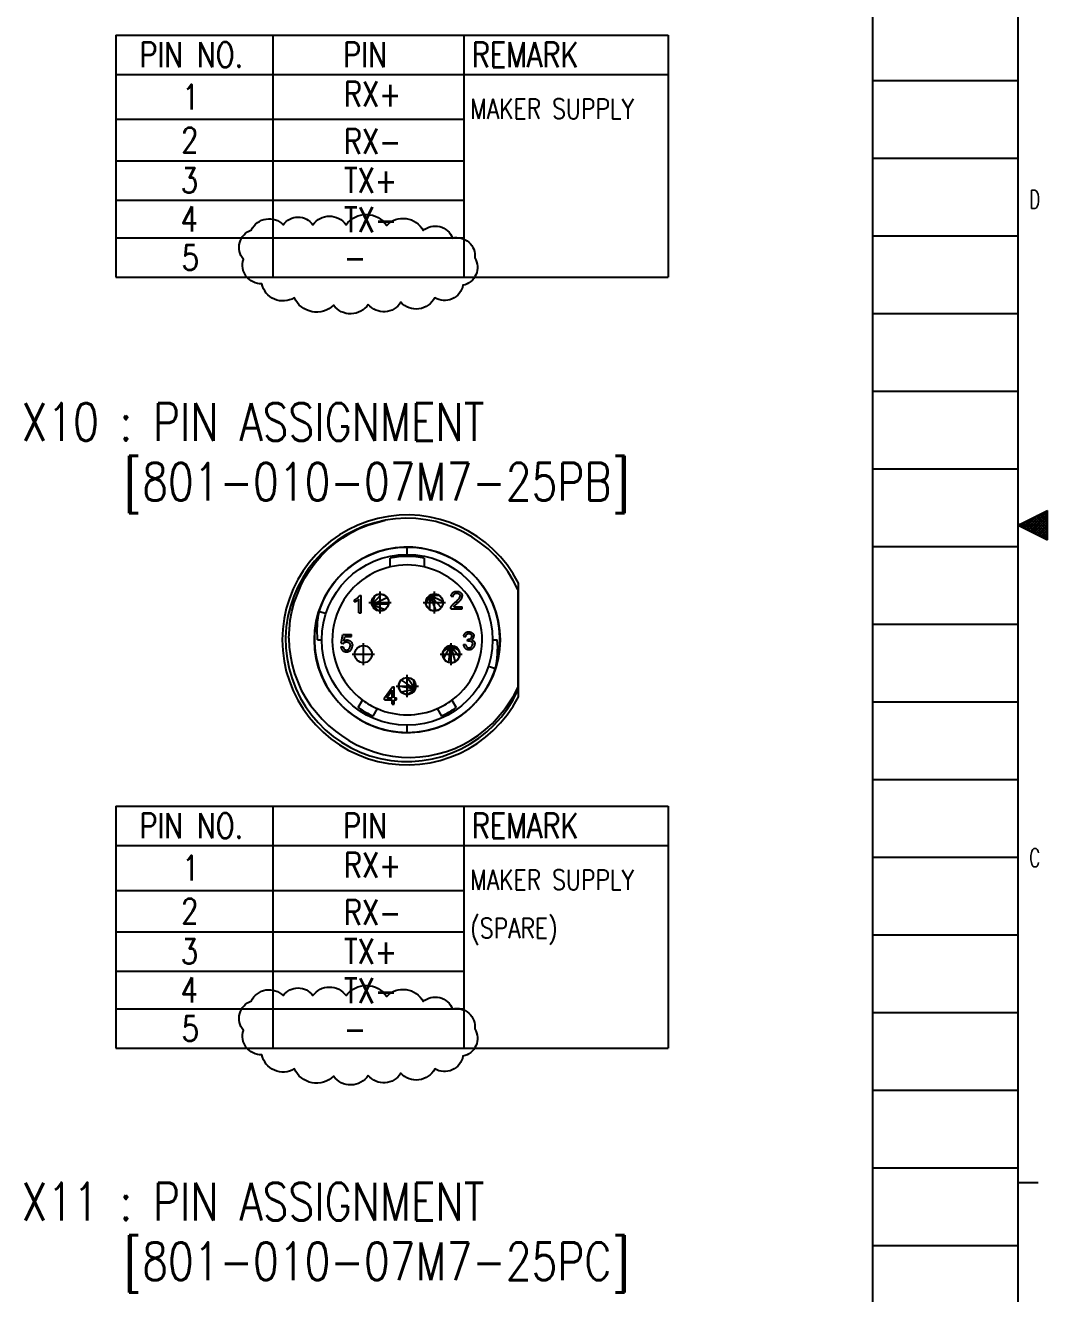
# Model space of a CAD drawing. Extents: x 260 to 819, y -886 to -454.
# Drawn here: x 704.2 to 809.5, y -748.9 to -618.2 of the extents above; entities that cross this region are included whole.
import ezdxf
from ezdxf.enums import TextEntityAlignment as Align

# ---------------------------------------------------------------- set-up
doc = ezdxf.new("R2010")
doc.units = 0
doc.header["$LTSCALE"] = 150
doc.header["$MEASUREMENT"] = 0
doc.linetypes.add('DASHDOT', pattern=[1, 0.5, -0.25, 0, -0.25])
doc.linetypes.add('DASHED', pattern=[0.75, 0.5, -0.25])
doc.layers.get('0').update_dxf_attribs({"color": 6, "linetype": 'CONTINUOUS'})
doc.layers.add('현배선도', color=7, linetype='CONTINUOUS')
doc.styles.get("Standard").update_dxf_attribs({"font": 'romans.shx', "width": 0.8, "bigfont": 'whgtxt.shx'})

# ---------------------------------------------------------------- blocks, each defined once
blk = doc.blocks.new('*H0')
at = {"color": 2, "linetype": 'Continuous'}
for p, q in [((3.02, 202.04), (1.24, 203.82)), ((3.02, 202.32), (1.43, 203.92)), ((3.02, 202.61), (1.61, 204.01)), ((3.02, 202.89), (1.8, 204.11)), ((3.02, 203.17), (1.99, 204.2)), ((3.02, 203.46), (2.18, 204.3)), ((3.02, 203.74), (2.37, 204.39)), ((3.02, 204.02), (2.55, 204.49)), ((3.02, 204.3), (2.74, 204.58)), ((3.02, 204.59), (2.93, 204.68)), ((0.33, 203.03), (0.11, 203.25)), ((0.9, 202.75), (0.3, 203.35)), ((1.47, 202.46), (0.49, 203.44)), ((2.04, 202.18), (0.67, 203.54)), ((2.61, 201.89), (0.86, 203.63)), ((3.02, 201.76), (1.05, 203.73))]:
    blk.add_line(p, q, dxfattribs=at)
blk = doc.blocks.new('*H1')
at = {"color": 2, "linetype": 'Continuous'}
for p, q in [((1.38, 203.89), (0.46, 202.97)), ((1.95, 204.18), (0.64, 202.88)), ((2.52, 204.47), (0.83, 202.78)), ((3.02, 204.69), (1.02, 202.69)), ((3.02, 204.4), (1.21, 202.59)), ((3.02, 204.12), (1.4, 202.5)), ((3.02, 203.84), (1.58, 202.4)), ((0.24, 203.32), (0.08, 203.16)), ((0.81, 203.61), (0.27, 203.07)), ((3.02, 203.56), (1.77, 202.31)), ((3.02, 203.27), (1.96, 202.21)), ((3.02, 202.99), (2.15, 202.12)), ((3.02, 202.71), (2.34, 202.02)), ((3.02, 202.42), (2.53, 201.93)), ((3.02, 202.14), (2.71, 201.84)), ((3.02, 201.86), (2.9, 201.74))]:
    blk.add_line(p, q, dxfattribs=at)
blk = doc.blocks.new('ansi-c')
at = {"color": 5, "linetype": 'Continuous'}
for p, q in [((462, 358.06), (462, 764.46)), ((477, 358.06), (477, 764.46)), ((462, 599.06), (477, 599.06)), ((462, 583.06), (477, 583.06)), ((462, 567.06), (477, 567.06)), ((462, 551.06), (477, 551.06)), ((462, 535.06), (477, 535.06)), ((462, 519.06), (477, 519.06)), ((462, 503.06), (477, 503.06)), ((462, 487.06), (477, 487.06))]:
    blk.add_line(p, q, dxfattribs=at)
at = {"color": 210, "linetype": 'Continuous'}
for p, q in [((462, 607.06), (477, 607.06)), ((462, 591.06), (477, 591.06)), ((462, 575.06), (477, 575.06)), ((477, 561.26), (479.05, 561.26)), ((462, 559.06), (477, 559.06)), ((462, 543.06), (477, 543.06)), ((462, 527.06), (477, 527.06)), ((462, 511.06), (477, 511.06)), ((462, 495.06), (477, 495.06)), ((477, 493.53), (479.05, 493.53))]:
    blk.add_line(p, q, dxfattribs=at)
at = {"color": 2, "linetype": 'Continuous'}
for p, q in [((477, 561.26), (480.02, 562.78)), ((480.02, 559.74), (480.02, 562.78)), ((477, 561.26), (480.02, 559.74))]:
    blk.add_line(p, q, dxfattribs=at)
at = {"color": 7, "linetype": 'Continuous'}
for name in ['*H1', '*H0']:
    blk.add_blockref(name, (477, 358.06), dxfattribs=at)
at = {"color": 130, "linetype": 'Continuous', "width": 0.655684}
for s, p in [('D', (478.69, 594.82)), ('C', (478.69, 527))]:
    blk.add_text(s, height=1.9, dxfattribs=at).set_placement(p, align=Align.MIDDLE_CENTER)

msp = doc.modelspace()

# ---------------------------------------------------------------- linework, layer by layer
at = {"color": 7, "linetype": 'Continuous'}
for p, q in [((737.7, -670.49), (738.56, -670.06)), ((738.56, -670.06), (739.43, -669.7)), ((739.43, -669.7), (741.23, -669.19)), ((736.06, -671.57), (736.87, -670.99)), ((736.87, -670.99), (737.7, -670.49)), ((734.64, -672.87), (735.33, -672.19)), ((735.33, -672.19), (736.06, -671.57)), ((743.5, -672.72), (743.5, -671.96)), ((733.46, -674.33), (734.03, -673.57)), ((734.03, -673.57), (734.64, -672.87)), ((741.74, -674), (741.74, -673.1)), ((745.27, -674), (745.27, -673.1)), ((732.53, -675.95), (732.96, -675.12)), ((732.96, -675.12), (733.46, -674.33)), ((731.85, -677.68), (732.53, -675.95)), ((748.08, -676.81), (748.1, -676.77)), ((748.1, -676.77), (748.12, -676.74)), ((748.12, -676.74), (748.15, -676.71)), ((748.15, -676.71), (748.17, -676.68)), ((748.17, -676.68), (748.2, -676.65)), ((748.2, -676.65), (748.23, -676.62)), ((748.23, -676.62), (748.27, -676.6)), ((748.27, -676.6), (748.3, -676.58)), ((748.3, -676.58), (748.34, -676.56)), ((748.34, -676.56), (748.38, -676.55)), ((748.35, -676.79), (748.37, -676.77)), ((748.37, -676.77), (748.39, -676.76)), ((748.38, -676.55), (748.42, -676.54)), ((748.39, -676.76), (748.41, -676.74)), ((748.41, -676.74), (748.44, -676.73)), ((748.42, -676.54), (748.46, -676.53)), ((748.44, -676.73), (748.46, -676.72)), ((748.46, -676.53), (748.51, -676.52)), ((748.46, -676.72), (748.49, -676.71)), ((748.49, -676.71), (748.51, -676.71)), ((748.51, -676.52), (748.56, -676.52)), ((748.51, -676.71), (748.54, -676.7)), ((748.54, -676.7), (748.57, -676.7)), ((748.56, -676.52), (748.61, -676.52)), ((748.57, -676.7), (748.6, -676.7)), ((748.6, -676.7), (748.63, -676.7)), ((748.61, -676.52), (748.66, -676.52)), ((748.63, -676.7), (748.66, -676.7)), ((748.66, -676.52), (748.71, -676.52)), ((748.66, -676.7), (748.69, -676.71)), ((748.69, -676.71), (748.71, -676.71)), ((748.71, -676.52), (748.75, -676.53)), ((748.71, -676.71), (748.74, -676.72)), ((748.74, -676.72), (748.76, -676.73)), ((748.75, -676.53), (748.8, -676.54)), ((748.76, -676.73), (748.79, -676.74)), ((748.79, -676.74), (748.81, -676.76)), ((748.8, -676.54), (748.84, -676.55)), ((748.81, -676.76), (748.83, -676.77)), ((748.83, -676.77), (748.85, -676.79)), ((748.84, -676.55), (748.88, -676.57)), ((748.88, -676.57), (748.92, -676.59)), ((748.92, -676.59), (748.95, -676.61)), ((748.95, -676.61), (748.99, -676.63)), ((748.99, -676.63), (749.02, -676.66)), ((749.02, -676.66), (749.04, -676.69)), ((749.04, -676.69), (749.07, -676.72)), ((749.07, -676.72), (749.09, -676.75)), ((749.09, -676.75), (749.11, -676.78)), ((754.92, -686.34), (754.92, -676.34)), ((754.96, -687.37), (754.96, -675.66)), ((731.61, -678.58), (731.85, -677.68)), ((738.08, -677.39), (738.12, -677.37)), ((738.08, -677.6), (738.08, -677.39)), ((738.08, -677.6), (738.1, -677.59)), ((738.1, -677.59), (738.12, -677.58)), ((738.12, -677.37), (738.15, -677.35)), ((738.12, -677.58), (738.15, -677.57)), ((738.15, -677.35), (738.19, -677.33)), ((738.15, -677.57), (738.17, -677.56)), ((738.17, -677.56), (738.19, -677.55)), ((738.19, -677.33), (738.22, -677.31)), ((738.19, -677.55), (738.21, -677.54)), ((738.21, -677.54), (738.24, -677.53)), ((738.22, -677.31), (738.25, -677.29)), ((738.24, -677.53), (738.26, -677.52)), ((738.25, -677.29), (738.29, -677.27)), ((738.26, -677.52), (738.29, -677.5)), ((738.29, -677.27), (738.32, -677.25)), ((738.29, -677.5), (738.31, -677.49)), ((738.31, -677.49), (738.34, -677.47)), ((738.32, -677.25), (738.35, -677.23)), ((738.34, -677.47), (738.36, -677.46)), ((738.35, -677.23), (738.38, -677.2)), ((738.36, -677.46), (738.39, -677.44)), ((738.38, -677.2), (738.4, -677.18)), ((738.39, -677.44), (738.41, -677.43)), ((738.4, -677.18), (738.43, -677.15)), ((738.41, -677.43), (738.43, -677.41)), ((738.43, -677.15), (738.46, -677.13)), ((738.43, -677.41), (738.45, -677.4)), ((738.45, -677.4), (738.47, -677.38)), ((738.46, -677.13), (738.48, -677.1)), ((738.47, -677.38), (738.49, -677.37)), ((738.48, -677.1), (738.5, -677.08)), ((738.49, -677.37), (738.5, -677.35)), ((738.5, -677.08), (738.52, -677.06)), ((738.5, -677.35), (738.52, -677.34)), ((738.52, -677.06), (738.54, -677.03)), ((738.52, -678.74), (738.52, -677.34)), ((738.54, -677.03), (738.56, -677.01)), ((738.56, -677.01), (738.57, -676.98)), ((738.57, -676.98), (738.59, -676.96)), ((738.59, -676.96), (738.6, -676.94)), ((738.6, -676.94), (738.74, -676.94)), ((738.74, -678.74), (738.74, -676.94)), ((748.03, -676.98), (748.04, -676.94)), ((748.03, -677.03), (748.03, -676.98)), ((748.03, -677.03), (748.25, -677.06)), ((748.03, -678.11), (748.04, -678.09)), ((748.04, -676.94), (748.05, -676.89)), ((748.04, -678.09), (748.06, -678.06)), ((748.05, -676.89), (748.07, -676.85)), ((748.06, -678.06), (748.07, -678.04)), ((748.07, -676.85), (748.08, -676.81)), ((748.07, -678.04), (748.08, -678.02)), ((748.08, -678.02), (748.1, -677.99)), ((748.1, -677.99), (748.12, -677.97)), ((748.12, -677.97), (748.14, -677.95)), ((748.14, -677.95), (748.16, -677.92)), ((748.16, -677.92), (748.18, -677.9)), ((748.18, -677.9), (748.2, -677.87)), ((748.2, -677.87), (748.22, -677.85)), ((748.22, -677.85), (748.25, -677.82)), ((748.25, -677.02), (748.26, -676.99)), ((748.25, -677.06), (748.25, -677.02)), ((748.25, -677.82), (748.28, -677.8)), ((748.26, -676.96), (748.27, -676.93)), ((748.26, -676.99), (748.26, -676.96)), ((748.27, -676.93), (748.28, -676.91)), ((748.28, -676.91), (748.29, -676.88)), ((748.28, -677.8), (748.31, -677.77)), ((748.29, -676.88), (748.3, -676.86)), ((748.3, -676.86), (748.31, -676.83)), ((748.3, -678.09), (748.31, -678.08)), ((748.31, -676.83), (748.33, -676.81)), ((748.31, -677.77), (748.34, -677.74)), ((748.31, -678.07), (748.32, -678.05)), ((748.31, -678.08), (748.31, -678.07)), ((748.32, -678.05), (748.33, -678.04)), ((748.33, -676.81), (748.35, -676.79)), ((748.33, -678.04), (748.34, -678.03)), ((748.34, -677.74), (748.37, -677.71)), ((748.34, -678.03), (748.35, -678.02)), ((748.35, -678.02), (748.36, -678.01)), ((748.36, -678.01), (748.37, -678)), ((748.37, -677.71), (748.41, -677.68)), ((748.37, -678), (748.38, -677.98)), ((748.38, -677.98), (748.4, -677.97)), ((748.4, -677.97), (748.41, -677.96)), ((748.41, -677.68), (748.44, -677.65)), ((748.41, -677.96), (748.43, -677.94)), ((748.43, -677.94), (748.45, -677.92)), ((748.44, -677.65), (748.5, -677.6)), ((748.45, -677.92), (748.48, -677.9)), ((748.48, -677.9), (748.5, -677.87)), ((748.5, -677.6), (748.55, -677.56)), ((748.5, -677.87), (748.53, -677.85)), ((748.53, -677.85), (748.56, -677.82)), ((748.55, -677.56), (748.6, -677.52)), ((748.56, -677.82), (748.6, -677.79)), ((748.6, -677.52), (748.65, -677.48)), ((748.6, -677.79), (748.64, -677.76)), ((748.64, -677.76), (748.68, -677.72)), ((748.65, -677.48), (748.69, -677.44)), ((748.68, -677.72), (748.73, -677.68)), ((748.69, -677.44), (748.73, -677.4)), ((748.73, -677.4), (748.76, -677.37)), ((748.73, -677.68), (748.77, -677.65)), ((748.76, -677.37), (748.79, -677.33)), ((748.77, -677.65), (748.81, -677.61)), ((748.79, -677.33), (748.82, -677.3)), ((748.81, -677.61), (748.84, -677.58)), ((748.82, -677.3), (748.84, -677.27)), ((748.84, -677.27), (748.86, -677.24)), ((748.84, -677.58), (748.87, -677.55)), ((748.85, -676.79), (748.86, -676.81)), ((748.86, -676.81), (748.88, -676.83)), ((748.86, -677.24), (748.87, -677.22)), ((748.87, -677.22), (748.89, -677.19)), ((748.87, -677.55), (748.9, -677.52)), ((748.88, -676.83), (748.89, -676.85)), ((748.89, -676.85), (748.91, -676.87)), ((748.89, -677.19), (748.9, -677.16)), ((748.9, -677.16), (748.91, -677.14)), ((748.9, -677.52), (748.93, -677.49)), ((748.91, -676.87), (748.92, -676.89)), ((748.91, -677.14), (748.92, -677.11)), ((748.92, -676.89), (748.93, -676.91)), ((748.92, -677.11), (748.93, -677.08)), ((748.93, -676.91), (748.93, -676.93)), ((748.93, -676.93), (748.94, -676.96)), ((748.93, -677.08), (748.94, -677.06)), ((748.93, -677.49), (748.95, -677.47)), ((748.94, -676.96), (748.94, -676.98)), ((748.94, -676.98), (748.94, -677.01)), ((748.94, -677.03), (748.94, -677.01)), ((748.94, -677.06), (748.94, -677.03)), ((748.95, -677.47), (748.98, -677.44)), ((748.98, -677.44), (749, -677.42)), ((749, -677.42), (749.02, -677.4)), ((749.02, -677.4), (749.03, -677.37)), ((749.03, -677.37), (749.05, -677.35)), ((749.05, -677.35), (749.06, -677.33)), ((749.06, -677.33), (749.08, -677.31)), ((749.08, -677.31), (749.09, -677.29)), ((749.09, -677.29), (749.1, -677.27)), ((749.1, -677.27), (749.11, -677.25)), ((749.11, -676.78), (749.13, -676.82)), ((749.11, -677.25), (749.12, -677.22)), ((749.12, -677.22), (749.13, -677.2)), ((749.13, -676.82), (749.14, -676.85)), ((749.13, -677.2), (749.14, -677.18)), ((749.14, -676.85), (749.15, -676.89)), ((749.14, -677.16), (749.15, -677.14)), ((749.14, -677.18), (749.14, -677.16)), ((749.15, -676.89), (749.16, -676.93)), ((749.15, -677.14), (749.16, -677.12)), ((749.16, -676.93), (749.17, -676.97)), ((749.16, -677.06), (749.17, -677.03)), ((749.16, -677.08), (749.16, -677.06)), ((749.16, -677.1), (749.16, -677.08)), ((749.16, -677.12), (749.16, -677.1)), ((749.17, -676.97), (749.17, -677.01)), ((749.17, -677.03), (749.17, -677.01)), ((731.44, -679.49), (731.61, -678.58)), ((734.41, -678.56), (735.14, -678.8)), ((738.52, -678.74), (738.74, -678.74)), ((747.99, -678.22), (748, -678.21)), ((747.99, -678.24), (747.99, -678.22)), ((747.99, -678.25), (747.99, -678.24)), ((747.99, -678.27), (747.99, -678.25)), ((747.99, -678.28), (747.99, -678.27)), ((747.99, -678.3), (747.99, -678.28)), ((747.99, -678.3), (747.99, -678.31)), ((747.99, -678.31), (749.17, -678.31)), ((748, -678.19), (748.01, -678.18)), ((748, -678.21), (748, -678.19)), ((748.01, -678.16), (748.02, -678.14)), ((748.01, -678.18), (748.01, -678.16)), ((748.02, -678.14), (748.03, -678.11)), ((748.29, -678.1), (748.3, -678.09)), ((748.29, -678.1), (749.17, -678.1)), ((749.17, -678.31), (749.17, -678.1)), ((731.31, -681.34), (731.44, -679.49)), ((749.69, -680.7), (749.73, -680.7)), ((749.73, -680.7), (749.77, -680.69)), ((749.77, -680.69), (749.81, -680.69)), ((749.81, -680.69), (749.85, -680.69)), ((749.85, -680.69), (749.88, -680.69)), ((749.88, -680.69), (749.91, -680.69)), ((749.91, -680.69), (749.93, -680.69)), ((749.93, -680.69), (749.96, -680.7)), ((749.96, -680.7), (749.99, -680.7)), ((749.99, -680.7), (750.02, -680.71)), ((731.31, -681.34), (731.35, -682.27)), ((734.24, -681.52), (734.71, -681.52)), ((736.71, -681.87), (736.88, -680.95)), ((736.71, -681.87), (736.91, -681.9)), ((736.88, -680.95), (737.77, -680.95)), ((736.91, -681.9), (736.92, -681.88)), ((736.92, -681.88), (736.93, -681.87)), ((736.93, -681.87), (736.94, -681.86)), ((736.94, -681.86), (736.96, -681.84)), ((736.96, -681.64), (737.06, -681.16)), ((736.96, -681.64), (736.99, -681.62)), ((736.96, -681.84), (736.97, -681.83)), ((736.97, -681.83), (736.98, -681.82)), ((736.98, -681.82), (737, -681.81)), ((736.99, -681.62), (737.02, -681.6)), ((737, -681.81), (737.01, -681.79)), ((737.01, -681.79), (737.03, -681.78)), ((737.02, -681.6), (737.06, -681.59)), ((737.03, -681.78), (737.05, -681.77)), ((737.05, -681.77), (737.06, -681.76)), ((737.06, -681.16), (737.77, -681.16)), ((737.06, -681.59), (737.09, -681.57)), ((737.06, -681.76), (737.08, -681.76)), ((737.08, -681.76), (737.1, -681.75)), ((737.09, -681.57), (737.12, -681.56)), ((737.1, -681.75), (737.12, -681.74)), ((737.12, -681.56), (737.16, -681.55)), ((737.12, -681.74), (737.14, -681.74)), ((737.14, -681.74), (737.16, -681.73)), ((737.16, -681.55), (737.19, -681.54)), ((737.16, -681.73), (737.18, -681.73)), ((737.18, -681.73), (737.2, -681.73)), ((737.19, -681.54), (737.23, -681.54)), ((737.2, -681.73), (737.22, -681.73)), ((737.22, -681.73), (737.24, -681.73)), ((737.23, -681.54), (737.26, -681.53)), ((737.24, -681.73), (737.27, -681.73)), ((737.26, -681.53), (737.3, -681.53)), ((737.27, -681.73), (737.3, -681.73)), ((737.3, -681.53), (737.34, -681.53)), ((737.3, -681.73), (737.34, -681.74)), ((737.34, -681.53), (737.39, -681.54)), ((737.34, -681.74), (737.36, -681.74)), ((737.36, -681.74), (737.39, -681.75)), ((737.39, -681.54), (737.43, -681.55)), ((737.39, -681.75), (737.42, -681.76)), ((737.42, -681.76), (737.45, -681.78)), ((737.43, -681.55), (737.47, -681.56)), ((737.45, -681.78), (737.47, -681.79)), ((737.47, -681.56), (737.51, -681.57)), ((737.47, -681.79), (737.49, -681.81)), ((737.49, -681.81), (737.52, -681.83)), ((737.51, -681.57), (737.55, -681.59)), ((737.52, -681.83), (737.54, -681.86)), ((737.54, -681.86), (737.55, -681.88)), ((737.55, -681.59), (737.59, -681.61)), ((737.55, -681.88), (737.57, -681.91)), ((737.57, -681.91), (737.58, -681.93)), ((737.58, -681.93), (737.59, -681.96)), ((737.59, -681.61), (737.63, -681.63)), ((737.59, -681.96), (737.6, -681.99)), ((737.6, -681.99), (737.61, -682.03)), ((737.63, -681.63), (737.66, -681.66)), ((737.66, -681.66), (737.69, -681.69)), ((737.69, -681.69), (737.72, -681.73)), ((737.72, -681.73), (737.75, -681.76)), ((737.75, -681.76), (737.78, -681.8)), ((737.77, -681.16), (737.77, -680.95)), ((737.78, -681.8), (737.8, -681.84)), ((737.8, -681.84), (737.81, -681.88)), ((737.81, -681.88), (737.83, -681.92)), ((737.83, -681.92), (737.84, -681.97)), ((737.84, -681.97), (737.85, -682.01)), ((749.29, -682.01), (749.51, -681.98)), ((749.31, -681.15), (749.32, -681.11)), ((749.31, -681.15), (749.53, -681.19)), ((749.32, -681.11), (749.33, -681.07)), ((749.33, -681.07), (749.34, -681.03)), ((749.34, -681.03), (749.36, -680.99)), ((749.36, -680.99), (749.38, -680.95)), ((749.38, -680.95), (749.4, -680.92)), ((749.4, -680.92), (749.42, -680.89)), ((749.42, -680.89), (749.44, -680.86)), ((749.44, -680.86), (749.47, -680.83)), ((749.47, -680.83), (749.49, -680.81)), ((749.49, -680.81), (749.52, -680.78)), ((749.51, -681.98), (749.52, -682.02)), ((749.52, -680.78), (749.55, -680.76)), ((749.53, -681.19), (749.54, -681.16)), ((749.54, -681.13), (749.55, -681.1)), ((749.54, -681.16), (749.54, -681.13)), ((749.55, -680.76), (749.59, -680.74)), ((749.55, -681.1), (749.56, -681.07)), ((749.56, -681.07), (749.57, -681.05)), ((749.57, -681.05), (749.58, -681.02)), ((749.58, -681.02), (749.59, -681)), ((749.59, -680.74), (749.62, -680.73)), ((749.59, -681), (749.61, -680.98)), ((749.61, -680.98), (749.62, -680.96)), ((749.62, -680.73), (749.65, -680.72)), ((749.62, -680.96), (749.64, -680.95)), ((749.64, -680.95), (749.66, -680.93)), ((749.65, -680.72), (749.69, -680.7)), ((749.66, -680.93), (749.68, -680.92)), ((749.68, -680.92), (749.69, -680.91)), ((749.69, -680.91), (749.71, -680.9)), ((749.71, -680.9), (749.74, -680.89)), ((749.72, -681.64), (749.75, -681.44)), ((749.72, -681.64), (749.74, -681.63)), ((749.74, -680.89), (749.76, -680.88)), ((749.74, -681.63), (749.76, -681.63)), ((749.75, -681.44), (749.75, -681.44)), ((749.75, -681.44), (749.75, -681.44)), ((749.75, -681.44), (749.76, -681.44)), ((749.76, -680.88), (749.78, -680.87)), ((749.76, -681.44), (749.76, -681.44)), ((749.76, -681.44), (749.77, -681.44)), ((749.76, -681.63), (749.77, -681.62)), ((749.77, -681.44), (749.77, -681.44)), ((749.77, -681.44), (749.77, -681.44)), ((749.77, -681.44), (749.78, -681.45)), ((749.77, -681.62), (749.79, -681.62)), ((749.78, -680.87), (749.8, -680.87)), ((749.78, -681.45), (749.81, -681.44)), ((749.78, -681.45), (749.78, -681.45)), ((749.78, -681.45), (749.78, -681.45)), ((749.79, -681.62), (749.81, -681.62)), ((749.8, -680.87), (749.83, -680.87)), ((749.81, -681.44), (749.84, -681.44)), ((749.81, -681.62), (749.82, -681.62)), ((749.82, -681.62), (749.84, -681.61)), ((749.83, -680.87), (749.85, -680.87)), ((749.84, -681.44), (749.86, -681.44)), ((749.84, -681.61), (749.85, -681.61)), ((749.85, -680.87), (749.88, -680.87)), ((749.85, -681.61), (749.86, -681.61)), ((749.86, -681.44), (749.89, -681.43)), ((749.86, -681.61), (749.88, -681.61)), ((749.88, -680.87), (749.9, -680.87)), ((749.88, -681.61), (749.91, -681.61)), ((749.89, -681.43), (749.91, -681.43)), ((749.9, -680.87), (749.93, -680.87)), ((749.91, -681.43), (749.94, -681.42)), ((749.91, -681.61), (749.94, -681.62)), ((749.93, -680.87), (749.95, -680.88)), ((749.94, -681.42), (749.96, -681.41)), ((749.94, -681.62), (749.96, -681.62)), ((749.95, -680.88), (749.97, -680.89)), ((749.96, -681.41), (749.99, -681.4)), ((749.96, -681.62), (749.99, -681.63)), ((749.97, -680.89), (749.99, -680.89)), ((749.99, -680.89), (750.01, -680.91)), ((749.99, -681.4), (750.01, -681.39)), ((749.99, -681.63), (750.02, -681.64)), ((750.01, -680.91), (750.03, -680.92)), ((750.01, -681.39), (750.03, -681.37)), ((750.02, -680.71), (750.04, -680.72)), ((750.02, -681.64), (750.04, -681.65)), ((750.03, -680.92), (750.05, -680.93)), ((750.03, -681.37), (750.06, -681.36)), ((750.04, -680.72), (750.07, -680.73)), ((750.04, -681.65), (750.06, -681.66)), ((750.05, -680.93), (750.06, -680.95)), ((750.06, -680.95), (750.08, -680.96)), ((750.06, -681.36), (750.07, -681.34)), ((750.06, -681.66), (750.09, -681.67)), ((750.07, -680.73), (750.09, -680.74)), ((750.07, -681.34), (750.09, -681.32)), ((750.08, -680.96), (750.09, -680.98)), ((750.09, -680.74), (750.12, -680.75)), ((750.09, -680.98), (750.11, -681)), ((750.09, -681.32), (750.11, -681.3)), ((750.09, -681.67), (750.11, -681.69)), ((750.11, -681), (750.12, -681.02)), ((750.11, -681.3), (750.12, -681.28)), ((750.11, -681.69), (750.13, -681.71)), ((750.12, -680.75), (750.14, -680.76)), ((750.12, -681.02), (750.13, -681.04)), ((750.12, -681.28), (750.13, -681.26)), ((750.13, -681.04), (750.13, -681.06)), ((750.13, -681.06), (750.14, -681.08)), ((750.13, -681.26), (750.14, -681.23)), ((750.13, -681.51), (750.15, -681.5)), ((750.13, -681.51), (750.16, -681.52)), ((750.13, -681.71), (750.15, -681.73)), ((750.14, -680.76), (750.17, -680.78)), ((750.14, -681.08), (750.14, -681.1)), ((750.14, -681.1), (750.15, -681.12)), ((750.14, -681.2), (750.15, -681.18)), ((750.14, -681.23), (750.14, -681.2)), ((750.15, -681.12), (750.15, -681.15)), ((750.15, -681.18), (750.15, -681.15)), ((750.15, -681.5), (750.17, -681.49)), ((750.15, -681.73), (750.16, -681.75)), ((750.16, -681.52), (750.19, -681.53)), ((750.16, -681.75), (750.18, -681.77)), ((750.17, -680.78), (750.19, -680.79)), ((750.17, -681.49), (750.19, -681.48)), ((750.18, -681.77), (750.19, -681.8)), ((750.19, -680.79), (750.21, -680.81)), ((750.19, -681.48), (750.21, -681.46)), ((750.19, -681.53), (750.21, -681.54)), ((750.19, -681.8), (750.2, -681.82)), ((750.2, -681.82), (750.21, -681.85)), ((750.21, -680.81), (750.23, -680.82)), ((750.21, -681.46), (750.23, -681.45)), ((750.21, -681.54), (750.24, -681.56)), ((750.21, -681.85), (750.22, -681.87)), ((750.22, -681.87), (750.22, -681.9)), ((750.22, -681.9), (750.23, -681.93)), ((750.22, -682.02), (750.23, -681.99)), ((750.23, -680.82), (750.25, -680.84)), ((750.23, -681.45), (750.25, -681.43)), ((750.23, -681.93), (750.23, -681.96)), ((750.23, -681.99), (750.23, -681.96)), ((750.24, -681.56), (750.27, -681.57)), ((750.25, -680.84), (750.26, -680.86)), ((750.25, -681.43), (750.27, -681.42)), ((750.26, -680.86), (750.28, -680.88)), ((750.27, -681.42), (750.28, -681.4)), ((750.27, -681.57), (750.29, -681.59)), ((750.28, -680.88), (750.29, -680.9)), ((750.28, -681.4), (750.3, -681.38)), ((750.29, -680.9), (750.31, -680.92)), ((750.29, -681.59), (750.31, -681.6)), ((750.3, -681.38), (750.31, -681.36)), ((750.31, -680.92), (750.32, -680.94)), ((750.31, -681.36), (750.32, -681.34)), ((750.31, -681.6), (750.33, -681.62)), ((750.32, -680.94), (750.33, -680.96)), ((750.32, -681.34), (750.33, -681.32)), ((750.33, -680.96), (750.34, -680.99)), ((750.33, -681.32), (750.34, -681.3)), ((750.33, -681.62), (750.35, -681.64)), ((750.34, -680.99), (750.35, -681.01)), ((750.34, -681.3), (750.35, -681.28)), ((750.35, -681.01), (750.36, -681.03)), ((750.35, -681.28), (750.36, -681.26)), ((750.35, -681.64), (750.37, -681.67)), ((750.36, -681.03), (750.36, -681.06)), ((750.36, -681.06), (750.37, -681.08)), ((750.36, -681.24), (750.37, -681.22)), ((750.36, -681.26), (750.36, -681.24)), ((750.37, -681.08), (750.37, -681.1)), ((750.37, -681.1), (750.37, -681.13)), ((750.37, -681.13), (750.37, -681.15)), ((750.37, -681.17), (750.37, -681.15)), ((750.37, -681.2), (750.37, -681.17)), ((750.37, -681.22), (750.37, -681.2)), ((750.37, -681.67), (750.39, -681.69)), ((750.39, -681.69), (750.4, -681.71)), ((750.4, -681.71), (750.42, -681.74)), ((750.42, -681.74), (750.43, -681.77)), ((750.43, -681.77), (750.44, -681.8)), ((750.44, -681.8), (750.45, -681.83)), ((750.45, -681.83), (750.45, -681.86)), ((750.45, -681.86), (750.46, -681.89)), ((750.45, -682.05), (750.46, -682)), ((750.46, -681.89), (750.46, -681.92)), ((750.46, -681.92), (750.46, -681.95)), ((750.46, -682), (750.46, -681.95)), ((752.3, -681.52), (752.77, -681.52)), ((731.35, -682.27), (731.46, -683.19)), ((731.46, -683.19), (731.64, -684.1)), ((736.67, -682.25), (736.9, -682.23)), ((736.67, -682.25), (736.67, -682.29)), ((736.67, -682.29), (736.68, -682.34)), ((736.68, -682.34), (736.69, -682.38)), ((736.69, -682.38), (736.71, -682.42)), ((736.71, -682.42), (736.72, -682.45)), ((736.72, -682.45), (736.74, -682.49)), ((736.74, -682.49), (736.76, -682.52)), ((736.76, -682.52), (736.79, -682.55)), ((736.79, -682.55), (736.81, -682.58)), ((736.81, -682.58), (736.84, -682.61)), ((736.84, -682.61), (736.88, -682.64)), ((736.88, -682.64), (736.91, -682.66)), ((736.9, -682.23), (736.9, -682.26)), ((736.9, -682.26), (736.91, -682.29)), ((736.91, -682.29), (736.92, -682.32)), ((736.91, -682.66), (736.94, -682.68)), ((736.92, -682.32), (736.93, -682.35)), ((736.93, -682.35), (736.94, -682.38)), ((736.94, -682.38), (736.95, -682.4)), ((736.94, -682.68), (736.98, -682.7)), ((736.95, -682.4), (736.97, -682.42)), ((736.97, -682.42), (736.98, -682.45)), ((736.98, -682.45), (737, -682.47)), ((736.98, -682.7), (737.02, -682.71)), ((737, -682.47), (737.02, -682.48)), ((737.02, -682.48), (737.04, -682.5)), ((737.02, -682.71), (737.06, -682.73)), ((737.04, -682.5), (737.06, -682.51)), ((737.06, -682.51), (737.08, -682.53)), ((737.06, -682.73), (737.1, -682.74)), ((737.08, -682.53), (737.1, -682.54)), ((737.1, -682.54), (737.12, -682.55)), ((737.1, -682.74), (737.15, -682.74)), ((737.12, -682.55), (737.14, -682.55)), ((737.14, -682.55), (737.17, -682.56)), ((737.15, -682.74), (737.19, -682.75)), ((737.17, -682.56), (737.19, -682.56)), ((737.19, -682.56), (737.22, -682.57)), ((737.19, -682.75), (737.24, -682.75)), ((737.22, -682.57), (737.24, -682.57)), ((737.24, -682.57), (737.27, -682.57)), ((737.24, -682.75), (737.3, -682.75)), ((737.27, -682.57), (737.3, -682.56)), ((737.3, -682.56), (737.33, -682.56)), ((737.3, -682.75), (737.36, -682.74)), ((737.33, -682.56), (737.36, -682.55)), ((737.36, -682.55), (737.39, -682.54)), ((737.36, -682.74), (737.41, -682.73)), ((737.39, -682.54), (737.42, -682.52)), ((737.41, -682.73), (737.46, -682.71)), ((737.42, -682.52), (737.44, -682.51)), ((737.44, -682.51), (737.46, -682.49)), ((737.46, -682.49), (737.49, -682.47)), ((737.46, -682.71), (737.51, -682.69)), ((737.49, -682.47), (737.51, -682.45)), ((737.51, -682.45), (737.53, -682.42)), ((737.51, -682.69), (737.55, -682.67)), ((737.53, -682.42), (737.55, -682.4)), ((737.55, -682.4), (737.57, -682.37)), ((737.55, -682.67), (737.6, -682.64)), ((737.57, -682.37), (737.58, -682.34)), ((737.58, -682.34), (737.59, -682.31)), ((737.59, -682.31), (737.6, -682.28)), ((737.6, -682.28), (737.61, -682.24)), ((737.6, -682.64), (737.64, -682.61)), ((737.61, -682.03), (737.62, -682.06)), ((737.61, -682.24), (737.62, -682.21)), ((737.62, -682.06), (737.62, -682.09)), ((737.62, -682.09), (737.62, -682.13)), ((737.62, -682.17), (737.62, -682.13)), ((737.62, -682.21), (737.62, -682.17)), ((737.64, -682.61), (737.68, -682.57)), ((737.68, -682.57), (737.71, -682.53)), ((737.71, -682.53), (737.74, -682.5)), ((737.74, -682.5), (737.76, -682.46)), ((737.76, -682.46), (737.78, -682.42)), ((737.78, -682.42), (737.8, -682.38)), ((737.8, -682.38), (737.82, -682.34)), ((737.82, -682.34), (737.83, -682.3)), ((737.83, -682.3), (737.84, -682.25)), ((737.84, -682.25), (737.85, -682.21)), ((737.85, -682.01), (737.85, -682.06)), ((737.85, -682.06), (737.85, -682.11)), ((737.85, -682.16), (737.85, -682.11)), ((737.85, -682.21), (737.85, -682.16)), ((749.29, -682.01), (749.29, -682.05)), ((749.29, -682.05), (749.3, -682.1)), ((749.3, -682.1), (749.31, -682.14)), ((749.31, -682.14), (749.33, -682.18)), ((749.33, -682.18), (749.34, -682.21)), ((749.34, -682.21), (749.36, -682.25)), ((749.36, -682.25), (749.38, -682.28)), ((749.38, -682.28), (749.41, -682.32)), ((749.41, -682.32), (749.44, -682.35)), ((749.44, -682.35), (749.47, -682.37)), ((749.47, -682.37), (749.5, -682.4)), ((749.5, -682.4), (749.53, -682.43)), ((749.52, -682.02), (749.52, -682.05)), ((749.52, -682.05), (749.54, -682.08)), ((749.53, -682.43), (749.57, -682.45)), ((749.54, -682.08), (749.55, -682.11)), ((749.55, -682.11), (749.56, -682.14)), ((749.56, -682.14), (749.57, -682.17)), ((749.57, -682.17), (749.59, -682.19)), ((749.57, -682.45), (749.6, -682.46)), ((749.59, -682.19), (749.6, -682.21)), ((749.6, -682.21), (749.62, -682.23)), ((749.6, -682.46), (749.64, -682.48)), ((749.62, -682.23), (749.64, -682.25)), ((749.64, -682.25), (749.66, -682.27)), ((749.64, -682.48), (749.68, -682.49)), ((749.66, -682.27), (749.67, -682.28)), ((749.67, -682.28), (749.69, -682.29)), ((749.68, -682.49), (749.72, -682.5)), ((749.69, -682.29), (749.72, -682.3)), ((749.72, -682.3), (749.74, -682.31)), ((749.72, -682.5), (749.77, -682.51)), ((749.74, -682.31), (749.76, -682.32)), ((749.76, -682.32), (749.78, -682.33)), ((749.77, -682.51), (749.81, -682.51)), ((749.78, -682.33), (749.81, -682.33)), ((749.81, -682.33), (749.83, -682.33)), ((749.81, -682.51), (749.86, -682.52)), ((749.83, -682.33), (749.86, -682.33)), ((749.86, -682.33), (749.89, -682.33)), ((749.86, -682.52), (749.91, -682.51)), ((749.89, -682.33), (749.92, -682.33)), ((749.91, -682.51), (749.96, -682.51)), ((749.92, -682.33), (749.95, -682.32)), ((749.95, -682.32), (749.97, -682.32)), ((749.96, -682.51), (750.01, -682.5)), ((749.97, -682.32), (750, -682.31)), ((750, -682.31), (750.03, -682.29)), ((750.01, -682.5), (750.05, -682.49)), ((750.03, -682.29), (750.05, -682.28)), ((750.05, -682.28), (750.08, -682.26)), ((750.05, -682.49), (750.1, -682.47)), ((750.08, -682.26), (750.1, -682.25)), ((750.1, -682.25), (750.12, -682.23)), ((750.1, -682.47), (750.14, -682.46)), ((750.12, -682.23), (750.14, -682.2)), ((750.14, -682.2), (750.16, -682.18)), ((750.14, -682.46), (750.18, -682.44)), ((750.16, -682.18), (750.17, -682.16)), ((750.17, -682.16), (750.19, -682.13)), ((750.18, -682.44), (750.22, -682.41)), ((750.19, -682.13), (750.2, -682.11)), ((750.2, -682.11), (750.21, -682.08)), ((750.21, -682.08), (750.22, -682.05)), ((750.22, -682.05), (750.22, -682.02)), ((750.22, -682.41), (750.25, -682.38)), ((750.25, -682.38), (750.29, -682.35)), ((750.29, -682.35), (750.32, -682.32)), ((750.32, -682.32), (750.35, -682.28)), ((750.35, -682.28), (750.38, -682.25)), ((750.38, -682.25), (750.4, -682.21)), ((750.4, -682.21), (750.42, -682.17)), ((750.42, -682.17), (750.43, -682.13)), ((750.43, -682.13), (750.45, -682.09)), ((750.45, -682.09), (750.45, -682.05)), ((731.64, -684.1), (731.89, -684.99)), ((751.87, -684.23), (752.59, -684.47)), ((731.89, -684.99), (732.59, -686.7)), ((732.59, -686.7), (733.04, -687.51)), ((741.17, -687.5), (741.99, -686.34)), ((741.39, -687.5), (741.95, -686.7)), ((741.95, -687.5), (741.95, -686.7)), ((741.99, -686.34), (742.17, -686.34)), ((742.17, -687.5), (742.17, -686.34)), ((753.5, -688.74), (754.51, -687.17)), ((754.51, -687.17), (754.92, -686.34)), ((754.92, -686.34), (754.92, -686.69)), ((733.04, -687.51), (733.54, -688.29)), ((733.54, -688.29), (734.72, -689.7)), ((738.46, -688.49), (738.9, -687.72)), ((741.17, -687.7), (741.17, -687.5)), ((741.17, -687.7), (741.95, -687.7)), ((741.39, -687.5), (741.95, -687.5)), ((741.95, -688.13), (741.95, -687.7)), ((741.95, -688.13), (742.17, -688.13)), ((742.17, -687.5), (742.41, -687.5)), ((742.17, -687.7), (742.41, -687.7)), ((742.17, -688.13), (742.17, -687.7)), ((742.41, -687.7), (742.41, -687.5)), ((748.1, -687.72), (748.55, -688.49)), ((734.72, -689.7), (735.38, -690.34)), ((739.99, -689.37), (740.43, -688.6)), ((746.58, -688.6), (747.02, -689.37)), ((752.27, -690.14), (753.5, -688.74)), ((735.38, -690.34), (736.1, -690.92)), ((736.1, -690.92), (736.72, -691.36)), ((743.5, -691.07), (743.5, -690.31)), ((750.84, -691.34), (751.58, -690.76)), ((751.58, -690.76), (752.27, -690.14)), ((736.72, -691.36), (737.48, -691.87)), ((737.48, -691.87), (738.29, -692.32)), ((738.29, -692.32), (739.15, -692.71)), ((748.4, -692.7), (749.25, -692.31)), ((749.25, -692.31), (750.06, -691.85)), ((750.06, -691.85), (750.84, -691.34)), ((739.15, -692.71), (740.1, -693.06)), ((740.1, -693.06), (741.01, -693.31)), ((741.01, -693.31), (741.98, -693.49)), ((741.98, -693.49), (742.91, -693.59)), ((742.91, -693.59), (743.86, -693.62)), ((743.86, -693.62), (744.79, -693.58)), ((744.79, -693.58), (745.72, -693.46)), ((745.72, -693.46), (746.63, -693.27)), ((746.63, -693.27), (747.53, -693.02)), ((747.53, -693.02), (748.4, -692.7))]:
    msp.add_line(p, q, dxfattribs=at)
at = {"color": 7, "linetype": 'DASHDOT'}
for p, q in [((740.71, -678.81), (740.71, -676.52)), ((746.3, -678.81), (746.3, -676.52)), ((739.56, -677.67), (741.85, -677.67)), ((745.15, -677.67), (747.45, -677.67)), ((738.98, -684.13), (738.98, -681.84)), ((748.03, -684.13), (748.03, -681.84)), ((737.83, -682.99), (740.12, -682.99)), ((746.88, -682.99), (749.17, -682.99)), ((743.5, -687.42), (743.5, -685.13)), ((742.36, -686.28), (744.65, -686.28))]:
    msp.add_line(p, q, dxfattribs=at)
at = {"color": 7, "linetype": 'Continuous'}
for points in [[(739.85, -677.87), (739.84, -677.53), (739.95, -677.21), (740.19, -676.95)], [(739.85, -677.87), (740.19, -676.95), (740.5, -676.81), (740.84, -676.8)], [(739.85, -677.87), (740.84, -676.8), (741.17, -676.92), (741.42, -677.15)], [(739.85, -677.87), (741.42, -677.15), (741.56, -677.46), (741.58, -677.8)], [(739.85, -677.87), (741.58, -677.8), (741.46, -678.13), (741.22, -678.38)], [(739.85, -677.87), (741.22, -678.38), (740.91, -678.52), (740.57, -678.54)], [(739.85, -677.87), (740.57, -678.54), (740.25, -678.42), (739.99, -678.18)], [(745.84, -676.92), (745.78, -678.38), (745.55, -678.13), (745.43, -677.8)], [(745.84, -676.92), (745.43, -677.8), (745.44, -677.46), (745.59, -677.15)], [(745.84, -676.92), (746.44, -678.54), (746.09, -678.52), (745.78, -678.38)], [(745.84, -676.92), (746.16, -676.8), (746.51, -676.81), (746.82, -676.95)], [(745.84, -676.92), (746.82, -676.95), (747.05, -677.21), (747.17, -677.53)], [(745.84, -676.92), (747.17, -677.53), (747.16, -677.87), (747.01, -678.18)], [(745.84, -676.92), (747.01, -678.18), (746.76, -678.42), (746.44, -678.54)], [(747.96, -682.11), (747.19, -682.71), (747.15, -683.06), (747.24, -683.39)], [(747.96, -682.11), (747.63, -682.2), (747.36, -682.41), (747.19, -682.71)], [(747.96, -682.11), (747.24, -683.39), (747.46, -683.66), (747.76, -683.83)], [(747.96, -682.11), (747.76, -683.83), (748.1, -683.87), (748.43, -683.77)], [(747.96, -682.11), (748.43, -683.77), (748.7, -683.56), (748.87, -683.26)], [(747.96, -682.11), (748.87, -683.26), (748.91, -682.92), (748.81, -682.59)], [(747.96, -682.11), (748.81, -682.59), (748.6, -682.32), (748.3, -682.15)], [(744.32, -686.61), (742.62, -686.28), (742.69, -685.94), (742.88, -685.65)], [(744.32, -686.61), (742.88, -685.65), (743.17, -685.46), (743.5, -685.39)], [(744.32, -686.61), (743.5, -685.39), (743.84, -685.46), (744.13, -685.65)], [(744.32, -686.61), (744.13, -685.65), (744.32, -685.94), (744.38, -686.28)], [(744.32, -686.61), (742.88, -686.9), (742.69, -686.61), (742.62, -686.28)], [(744.32, -686.61), (743.5, -687.16), (743.17, -687.09), (742.88, -686.9)], [(744.32, -686.61), (744.13, -686.9), (743.84, -687.09), (743.5, -687.16)]]:
    msp.add_lwpolyline(points, dxfattribs=at)
for centre, radius in [((743.5, -681.52), 9.56), ((743.5, -681.52), 9.56), ((743.5, -681.52), 8.8), ((740.71, -677.67), 0.881), ((746.3, -677.67), 0.881), ((738.98, -682.99), 0.881), ((748.03, -682.99), 0.881), ((743.5, -686.28), 0.881)]:
    msp.add_circle(centre, radius, dxfattribs=at)
for centre, radius, start, end in [((743.5, -681.52), 12.87, 27.0751, 332.9249), ((743.5, -681.52), 12.53, 100.4407, 335.6042), ((743.5, -681.52), 12.53, 24.3958, 100.4406), ((743.5, -681.52), 9.56, 36.2549, 215.5165), ((743.5, -681.52), 7.72, 103.193, 233.4473), ((743.5, -681.52), 8.6, 78.179, 101.821), ((743.5, -681.52), 7.72, 76.807, 103.193), ((743.5, -681.52), 7.72, 306.5527, 76.807), ((743.5, -681.52), 9.56, 216.2731, 35.5317), ((743.57, -680.6), 9.38, 167.4799, 185.6366), ((743.44, -682.44), 9.38, 347.4799, 5.6366), ((743.5, -681.52), 8.6, 234.121, 245.879), ((743.5, -681.52), 7.72, 233.4473, 246.5526), ((743.5, -681.52), 7.72, 293.4474, 306.5527), ((743.5, -681.52), 8.6, 294.121, 305.879), ((743.5, -681.52), 7.72, 246.5526, 293.4474)]:
    msp.add_arc(centre, radius, start, end, dxfattribs=at)
at = {"layer": '현배선도', "color": 0}
for p, q in [((713.48, -619.22), (713.48, -623.26)), ((713.48, -619.22), (770.4, -619.22)), ((729.65, -619.22), (729.65, -623.26)), ((749.32, -619.22), (749.32, -623.26)), ((770.4, -619.22), (770.4, -623.26)), ((713.48, -623.26), (729.65, -623.26)), ((713.48, -623.26), (713.48, -627.89)), ((729.65, -623.26), (749.32, -623.26)), ((729.65, -623.26), (729.65, -627.89)), ((749.32, -623.26), (749.32, -627.89)), ((749.32, -623.26), (770.4, -623.26)), ((770.4, -623.26), (770.4, -627.89)), ((713.48, -627.89), (729.65, -627.89)), ((713.48, -627.89), (713.48, -632.17)), ((729.65, -627.89), (749.32, -627.89)), ((729.65, -627.89), (729.65, -632.17)), ((749.32, -627.89), (749.32, -632.17)), ((770.4, -627.89), (770.4, -632.17)), ((713.48, -632.17), (729.65, -632.17)), ((713.48, -632.17), (713.48, -636.21)), ((729.65, -632.17), (749.32, -632.17)), ((729.65, -632.17), (729.65, -636.21)), ((749.32, -632.17), (749.32, -636.21)), ((770.4, -632.17), (770.4, -636.21)), ((713.48, -636.21), (729.65, -636.21)), ((713.48, -636.21), (713.48, -640.11)), ((729.65, -636.21), (749.32, -636.21)), ((729.65, -636.21), (729.65, -640.11)), ((749.32, -636.21), (749.32, -640.11)), ((770.4, -636.21), (770.4, -640.11)), ((713.48, -640.11), (729.65, -640.11)), ((713.48, -640.11), (713.48, -644.16)), ((729.65, -640.11), (749.32, -640.11)), ((729.65, -640.11), (729.65, -644.16)), ((749.32, -640.11), (749.32, -644.16)), ((770.4, -640.11), (770.4, -644.16)), ((713.48, -644.16), (770.4, -644.16)), ((713.48, -698.65), (713.48, -702.69)), ((713.48, -698.65), (770.4, -698.65)), ((729.65, -698.65), (729.65, -702.69)), ((749.32, -698.65), (749.32, -702.69)), ((770.4, -698.65), (770.4, -702.69)), ((713.48, -702.69), (729.65, -702.69)), ((713.48, -702.69), (713.48, -707.32)), ((729.65, -702.69), (749.32, -702.69)), ((729.65, -702.69), (729.65, -707.32)), ((749.32, -702.69), (749.32, -707.32)), ((749.32, -702.69), (770.4, -702.69)), ((770.4, -702.69), (770.4, -707.32)), ((713.48, -707.32), (729.65, -707.32)), ((713.48, -707.32), (713.48, -711.59)), ((729.65, -707.32), (749.32, -707.32)), ((729.65, -707.32), (729.65, -711.59)), ((749.32, -707.32), (749.32, -711.59)), ((770.4, -707.32), (770.4, -711.59)), ((713.48, -711.59), (729.65, -711.59)), ((713.48, -711.59), (713.48, -715.64)), ((729.65, -711.59), (749.32, -711.59)), ((729.65, -711.59), (729.65, -715.64)), ((749.32, -711.59), (749.32, -715.64)), ((770.4, -711.59), (770.4, -715.64)), ((713.48, -715.64), (729.65, -715.64)), ((713.48, -715.64), (713.48, -719.54)), ((729.65, -715.64), (749.32, -715.64)), ((729.65, -715.64), (729.65, -719.54)), ((749.32, -715.64), (749.32, -719.54)), ((770.4, -715.64), (770.4, -719.54)), ((713.48, -719.54), (729.65, -719.54)), ((713.48, -719.54), (713.48, -723.58)), ((729.65, -719.54), (749.32, -719.54)), ((729.65, -719.54), (729.65, -723.58)), ((749.32, -719.54), (749.32, -723.58)), ((770.4, -719.54), (770.4, -723.58)), ((713.48, -723.58), (770.4, -723.58))]:
    msp.add_line(p, q, dxfattribs=at)
at = {"layer": '현배선도', "color": 3}
for points in [[(739.49, -646.96, -0.520567), (735.91, -647.04, -0.520567), (731.87, -646.28, -0.520567), (728.52, -644.83, -0.520567), (726.62, -642.32, -0.520567), (727.45, -639.28, -0.520567), (730.73, -638.75, -0.520567), (733.78, -638.75, -0.520567), (737.2, -638.75, -0.520567), (741.39, -638.82, -0.520567), (745.13, -639.36, -0.520567), (748.17, -640.12, -0.520567), (750.46, -642.17, -0.520567), (749.24, -644.99, -0.520567), (746.34, -646.28, -0.520567), (742.84, -646.74, -0.520567)], [(739.49, -726.39, -0.520567), (735.91, -726.47, -0.520567), (731.87, -725.71, -0.520567), (728.52, -724.26, -0.520567), (726.62, -721.75, -0.520567), (727.45, -718.71, -0.520567), (730.73, -718.17, -0.520567), (733.78, -718.17, -0.520567), (737.2, -718.17, -0.520567), (741.39, -718.25, -0.520567), (745.13, -718.78, -0.520567), (748.17, -719.54, -0.520567), (750.46, -721.6, -0.520567), (749.24, -724.41, -0.520567), (746.34, -725.71, -0.520567), (742.84, -726.16, -0.520567)]]:
    msp.add_lwpolyline(points, format="xyb", close=True, dxfattribs=at)

# ---------------------------------------------------------------- block references
at = {"linetype": 'DASHED'}
msp.add_blockref('ansi-c', (329.46, -1230.96), dxfattribs=at)
msp.add_blockref('ansi-c', (329.46, -1230.96), dxfattribs=at)

# ---------------------------------------------------------------- texts
at = {"layer": '현배선도', "color": 0, "width": 0.8}
for s, height, p in [('PIN NO.', 2.583, (715.89, -622.53)), ('PIN', 2.583, (736.88, -622.53)), ('REMARK', 2.583, (750.15, -622.53)), ('1', 2.58, (720.31, -626.87)), ('RX+', 2.583, (736.97, -626.57)), ('MAKER SUPPLY', 2.0666, (749.99, -627.84)), ('2', 2.58, (720.21, -631.32)), ('RX-', 2.583, (736.97, -631.46)), ('3', 2.58, (720.18, -635.47)), ('TX+', 2.583, (736.97, -635.47)), ('4', 2.58, (720.15, -639.45)), ('TX-', 2.583, (736.97, -639.51)), ('5', 2.58, (720.27, -643.42)), ('-', 2.58, (736.97, -643.42)), ('PIN NO.', 2.583, (715.89, -701.96)), ('PIN', 2.583, (736.88, -701.96)), ('REMARK', 2.583, (750.15, -701.96)), ('1', 2.58, (720.31, -706.3)), ('RX+', 2.583, (736.97, -706)), ('MAKER SUPPLY', 2.0666, (749.99, -707.27)), ('2', 2.58, (720.21, -710.75)), ('RX-', 2.583, (736.97, -710.88)), ('(SPARE)', 2.067, (749.99, -712.25)), ('3', 2.58, (720.18, -714.9)), ('TX+', 2.583, (736.97, -714.9)), ('4', 2.58, (720.15, -718.88)), ('TX-', 2.583, (736.97, -718.94)), ('5', 2.58, (720.27, -722.85)), ('-', 2.58, (736.97, -722.85))]:
    msp.add_text(s, height=height, dxfattribs=at).set_placement(p)
at = {"layer": '현배선도', "color": 4, "width": 0.8}
for s, p in [('X10 : PIN ASSIGNMENT', (703.76, -661)), ('[801-010-07M7-25PB]', (714.33, -667.16)), ('X11 : PIN ASSIGNMENT', (703.76, -741.32)), ('[801-010-07M7-25PC]', (714.33, -747.47))]:
    msp.add_text(s, height=3.8749, dxfattribs=at).set_placement(p)

doc.saveas('drawing.dxf')
